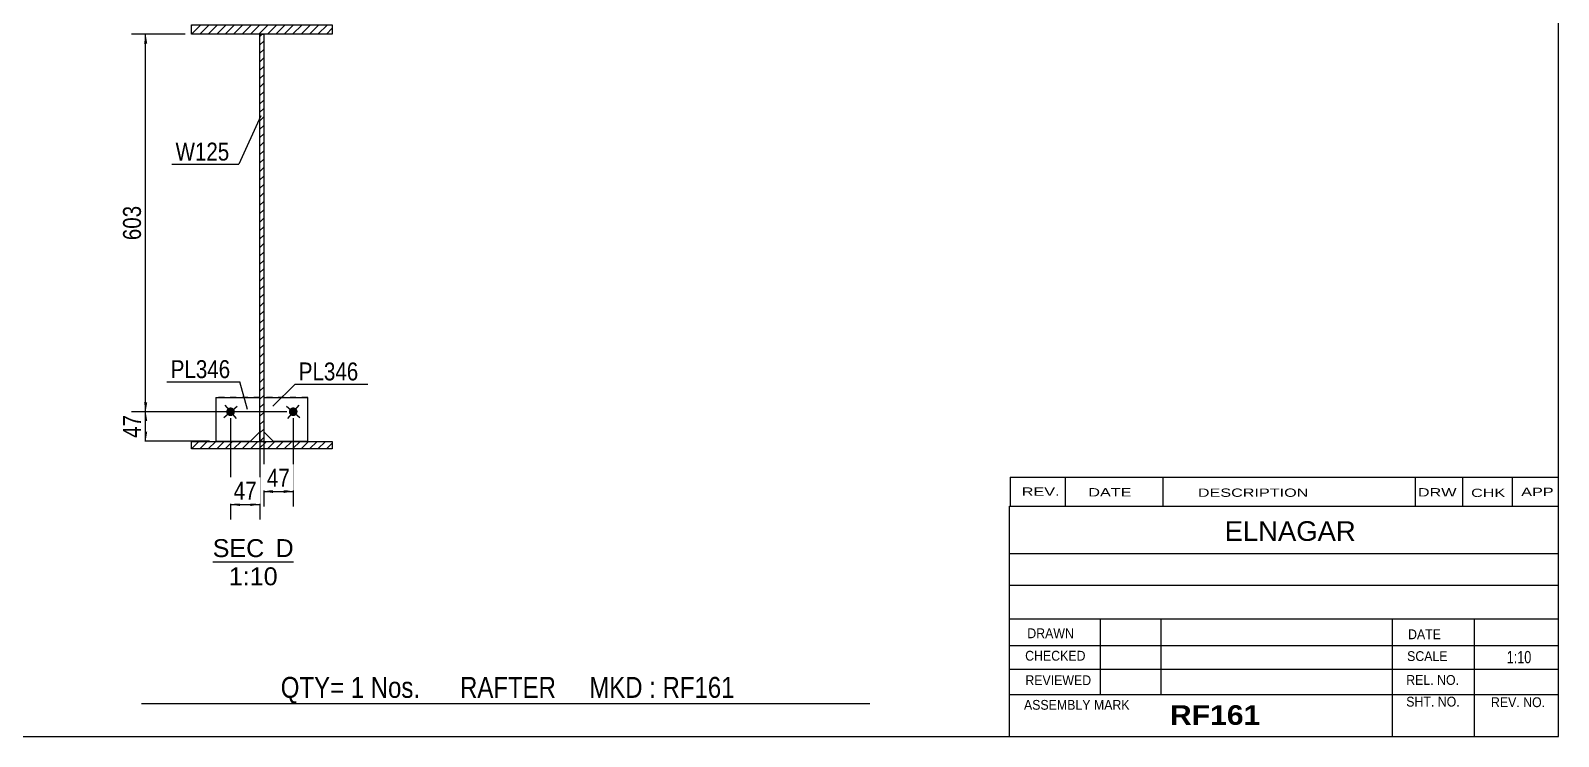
# Model space of a CAD drawing. Header units: millimetres. Extents: x -1023 to -620, y -190 to 87.
# Drawn here: x -864.1 to -620.3, y -190.2 to -77.6 of the extents above; entities that cross this region are included whole.
import ezdxf

# ---------------------------------------------------------------- set-up
doc = ezdxf.new("R2010")
doc.units = ezdxf.units.MM
doc.linetypes.add('DXK_LINE_DOT1', pattern=[1.8814, 0.9407, -0.9407])
doc.styles.add('Arial', font='ARIAL.TTF', dxfattribs={"height": 0.2})
doc.styles.add('Arial Bold', font='ARIALBD.TTF', dxfattribs={"height": 0.2})
doc.styles.add('Arial Narrow', font='ARIALN.TTF', dxfattribs={"height": 0.2})

# ---------------------------------------------------------------- blocks, each defined once
blk = doc.blocks.new('Unknown-624476640-1210')
at = {"color": 5, "linetype": 'Continuous'}
for p, q in [((-620.31, -190.24), (-620.31, 86.76)), ((-1020.31, -190.24), (-620.31, -190.24))]:
    blk.add_line(p, q, dxfattribs=at)
blk = doc.blocks.new('Unknown-624476640-12 - 1257')
at = {"color": 1, "linetype": 'Continuous'}
blk.add_line((-835.06, -162.36), (-822.15, -162.36), dxfattribs=at)
at = {"color": 0, "linetype": 'Continuous'}
for points in [[(-826.84, -161.61), (-826.84, -158.61), (-835.06, -158.61), (-835.06, -161.61)], [(-822.15, -161.61), (-822.15, -158.61), (-825.04, -158.61), (-825.04, -161.61)], [(-824.71, -166.11), (-824.71, -163.11), (-832.49, -163.11), (-832.49, -166.11)]]:
    blk.add_wipeout(points, dxfattribs=at)
at = {"color": 136, "linetype": 'Continuous', "style": 'Arial'}
for s, height, p in [('SEC', 2.865, (-835.06, -161.61)), ('D', 2.87, (-825.04, -161.61)), ('1:10', 2.865, (-832.49, -166.11))]:
    blk.add_text(s, height=height, dxfattribs=at).set_placement(p)
blk = doc.blocks.new('Bolt-624476640-1274 - 1257')
at = {"linetype": 'Continuous'}
blk.add_hatch(color=3, dxfattribs=at).paths.add_polyline_path([(-821.68, -138.86, -1), (-822.75, -137.96, -1)])
at = {"color": 3, "linetype": 'Continuous'}
for p, q in [((-823.29, -137.51), (-821.15, -139.32)), ((-821.32, -137.34), (-823.12, -139.48))]:
    blk.add_line(p, q, dxfattribs=at)
blk = doc.blocks.new('Bolt-624476640-1275 - 1257')
at = {"linetype": 'Continuous'}
blk.add_hatch(color=3, dxfattribs=at).paths.add_polyline_path([(-831.68, -137.96, -1), (-832.75, -138.86, -1)])
at = {"color": 3, "linetype": 'Continuous'}
for p, q in [((-833.29, -139.32), (-831.15, -137.51)), ((-833.12, -137.34), (-831.32, -139.48))]:
    blk.add_line(p, q, dxfattribs=at)
blk = doc.blocks.new('Part-624476640-1315 - 1257')
at = {"color": 2, "linetype": 'Continuous'}
for p, q in [((-834.55, -136.11), (-827.55, -136.11)), ((-834.55, -136.11), (-834.55, -143.11)), ((-827.55, -141.61), (-827.55, -136.11)), ((-834.55, -143.11), (-829.05, -143.11)), ((-829.05, -143.11), (-827.55, -141.61))]:
    blk.add_line(p, q, dxfattribs=at)
at = {"color": 7, "linetype": 'DXK_LINE_DOT1'}
for p, q in [((-827.55, -136.11), (-834.55, -136.11)), ((-834.55, -143.11), (-829.05, -143.11))]:
    blk.add_line(p, q, dxfattribs=at)
blk = doc.blocks.new('Part-624476640-1320 - 1257')
at = {"color": 2, "linetype": 'Continuous'}
for p, q in [((-826.89, -136.11), (-819.89, -136.11)), ((-826.89, -136.11), (-826.89, -141.61)), ((-819.89, -143.11), (-819.89, -136.11)), ((-826.89, -141.61), (-825.39, -143.11)), ((-825.39, -143.11), (-819.89, -143.11))]:
    blk.add_line(p, q, dxfattribs=at)
at = {"color": 7, "linetype": 'DXK_LINE_DOT1'}
for p, q in [((-819.89, -136.11), (-826.89, -136.11)), ((-825.39, -143.11), (-819.89, -143.11))]:
    blk.add_line(p, q, dxfattribs=at)
blk = doc.blocks.new('Part-624476640-1364 - 1257')
at = {"linetype": 'Continuous'}
h = blk.add_hatch(dxfattribs=at)
h.set_pattern_fill('', scale=0.3, style=0, pattern_type=0)
h.set_pattern_definition([(45, (-838.4683, -144.3437), (-0.67352, 0.67352), [])])
h.paths.add_polyline_path([(-838.47, -143.14), (-838.47, -144.34), (-815.97, -144.34), (-815.97, -143.14)])
at = {"color": 2, "linetype": 'Continuous'}
for p, q in [((-838.47, -144.34), (-838.47, -143.14)), ((-838.47, -143.14), (-815.97, -143.14)), ((-815.97, -143.14), (-815.97, -144.34)), ((-815.97, -144.34), (-838.47, -144.34))]:
    blk.add_line(p, q, dxfattribs=at)
blk = doc.blocks.new('Part-624476640-1387 - 1257')
at = {"linetype": 'Continuous'}
h = blk.add_hatch(dxfattribs=at)
h.set_pattern_fill('', scale=0.3, style=0, pattern_type=0)
h.set_pattern_definition([(45, (-827.5183, -143.1437), (-0.673519, 0.673519), [])])
h.paths.add_polyline_path([(-827.52, -78.14), (-827.52, -143.14), (-826.92, -143.14), (-826.92, -78.14)])
at = {"color": 2, "linetype": 'Continuous'}
for p, q in [((-827.52, -143.14), (-827.52, -78.14)), ((-827.52, -78.14), (-826.92, -78.14)), ((-826.92, -78.14), (-826.92, -143.14)), ((-826.92, -143.14), (-827.52, -143.14))]:
    blk.add_line(p, q, dxfattribs=at)
blk = doc.blocks.new('Part-624476640-1410 - 1257')
at = {"linetype": 'Continuous'}
h = blk.add_hatch(dxfattribs=at)
h.set_pattern_fill('', scale=0.3, style=0, pattern_type=0)
h.set_pattern_definition([(45, (-838.4683, -78.1431), (-0.67352, 0.67352), [])])
h.paths.add_polyline_path([(-838.47, -76.64), (-838.47, -78.14), (-815.97, -78.14), (-815.97, -76.64)])
at = {"color": 2, "linetype": 'Continuous'}
for p, q in [((-838.47, -78.14), (-838.47, -76.64)), ((-838.47, -76.64), (-815.97, -76.64)), ((-815.97, -76.64), (-815.97, -78.14)), ((-815.97, -78.14), (-838.47, -78.14))]:
    blk.add_line(p, q, dxfattribs=at)
blk = doc.blocks.new('StraightDimension-624476640-1440 - 1257')
at = {"linetype": 'Continuous'}
for points in [[(-846.01, -139.91), (-845.76, -138.41), (-845.51, -139.91)], [(-845.51, -141.61), (-845.76, -143.11), (-846.01, -141.61)]]:
    blk.add_hatch(color=7, dxfattribs=at).paths.add_polyline_path(points)
at = {"color": 7, "linetype": 'Continuous'}
for p, q in [((-823.22, -138.41), (-848.01, -138.41)), ((-845.76, -143.11), (-845.76, -138.41)), ((-835.55, -143.11), (-848.01, -143.11))]:
    blk.add_line(p, q, dxfattribs=at)
at = {"color": 0}
blk.add_wipeout([(-845.91, -138.34), (-850.11, -138.34), (-850.11, -143.19), (-845.91, -143.19)], dxfattribs=at)
at = {"color": 3, "style": 'Arial Narrow'}
blk.add_text('47', height=2.863, rotation=90.0002, dxfattribs=at).set_placement((-846.51, -142.59))
blk = doc.blocks.new('StraightDimension-624476640-1416 - 1257')
at = {"linetype": 'Continuous'}
for points in [[(-846.01, -79.64), (-845.76, -78.14), (-845.51, -79.64)], [(-845.51, -136.91), (-845.76, -138.41), (-846.01, -136.91)]]:
    blk.add_hatch(color=7, dxfattribs=at).paths.add_polyline_path(points)
at = {"color": 7, "linetype": 'Continuous'}
for p, q in [((-839.47, -78.14), (-848.01, -78.14)), ((-845.76, -138.41), (-845.76, -78.14)), ((-823.22, -138.41), (-848.01, -138.41))]:
    blk.add_line(p, q, dxfattribs=at)
at = {"color": 0}
blk.add_wipeout([(-845.91, -104.94), (-850.11, -104.94), (-850.11, -111.62), (-845.91, -111.62)], dxfattribs=at)
at = {"color": 3, "style": 'Arial Narrow'}
blk.add_text('603', height=2.863, rotation=90.0002, dxfattribs=at).set_placement((-846.51, -111.02))
blk = doc.blocks.new('StraightDimension-624476640-1496 - 1257')
at = {"linetype": 'Continuous'}
for points in [[(-825.42, -151.38), (-826.92, -151.13), (-825.42, -150.88)], [(-823.72, -150.88), (-822.22, -151.13), (-823.72, -151.38)]]:
    blk.add_hatch(color=7, dxfattribs=at).paths.add_polyline_path(points)
at = {"color": 7, "linetype": 'Continuous'}
for p, q in [((-826.92, -140.38), (-826.92, -153.53)), ((-822.22, -139.41), (-822.22, -153.53)), ((-826.92, -151.13), (-822.22, -151.13))]:
    blk.add_line(p, q, dxfattribs=at)
at = {"color": 0}
blk.add_wipeout([(-822.14, -150.98), (-822.14, -146.78), (-827, -146.78), (-827, -150.98)], dxfattribs=at)
at = {"color": 3, "style": 'Arial Narrow'}
blk.add_text('47', height=2.863, dxfattribs=at).set_placement((-826.4, -150.38))
blk = doc.blocks.new('StraightDimension-624476640-1513 - 1257')
at = {"linetype": 'Continuous'}
for points in [[(-830.72, -153.46), (-832.22, -153.21), (-830.72, -152.96)], [(-829.05, -152.96), (-827.55, -153.21), (-829.05, -153.46)]]:
    blk.add_hatch(color=7, dxfattribs=at).paths.add_polyline_path(points)
at = {"color": 7, "linetype": 'Continuous'}
for p, q in [((-832.22, -139.41), (-832.22, -155.61)), ((-827.55, -140.61), (-827.55, -155.61)), ((-832.22, -153.21), (-827.55, -153.21))]:
    blk.add_line(p, q, dxfattribs=at)
at = {"color": 0}
blk.add_wipeout([(-827.46, -153.06), (-827.46, -148.86), (-832.31, -148.86), (-832.31, -153.06)], dxfattribs=at)
at = {"color": 3, "style": 'Arial Narrow'}
blk.add_text('47', height=2.863, dxfattribs=at).set_placement((-831.71, -152.46))
blk = doc.blocks.new('CBS_CALLOFF-624476640-7708')
at = {"color": 7, "linetype": 'Continuous'}
blk.add_line((-846.43, -184.97), (-730.2, -184.99), dxfattribs=at)
at = {"color": 3, "linetype": 'Continuous', "style": 'Arial Narrow'}
blk.add_text('QTY= 1 Nos.      RAFTER     MKD : RF161', height=3.3405, dxfattribs=at).set_placement((-824.2, -184.08))
blk = doc.blocks.new('CBS_NAME_BLOG-624476640-7709')
at = {"color": 7, "linetype": 'Continuous'}
for p, q in [((-707.9, -153.49), (-620.38, -153.49)), ((-707.9, -190.2), (-707.9, -153.49)), ((-707.9, -161.03), (-620.38, -161.03)), ((-707.83, -166.08), (-620.31, -166.08)), ((-707.9, -171.46), (-620.38, -171.46)), ((-693.38, -183.56), (-693.38, -171.46)), ((-683.69, -183.54), (-683.69, -171.47)), ((-646.78, -190.2), (-646.78, -171.47)), ((-633.73, -190.2), (-633.73, -171.46)), ((-707.89, -175.75), (-620.31, -175.74)), ((-707.9, -179.5), (-620.38, -179.5)), ((-707.9, -183.54), (-620.38, -183.54)), ((-707.9, -190.24), (-620.31, -190.24))]:
    blk.add_line(p, q, dxfattribs=at)
at = {"color": 3, "linetype": 'Continuous', "style": 'Arial'}
blk.add_text('ELNAGAR', height=3.133, dxfattribs=at).set_placement((-673.58, -159.02))
at = {"color": 3, "linetype": 'Continuous'}
for s, height, style, width, p in [('DRAWN', 1.566, 'Arial', 0.9, (-705.07, -174.56)), ('DATE', 1.566, 'Arial', 0.9, (-644.31, -174.72)), ('CHECKED', 1.566, 'Arial', 0.9, (-705.41, -178.14)), ('SCALE', 1.566, 'Arial', 0.9, (-644.46, -178.2)), ('1:10', 1.957, 'Arial Narrow', 0.9, (-628.57, -178.56)), ('REL. NO.', 1.566, 'Arial', 0.9, (-644.6, -182.01)), ('REVIEWED', 1.566, 'Arial', 0.9, (-705.38, -182.05)), ('ASSEMBLY MARK', 1.5663, 'Arial', 0.9, (-705.6, -185.98)), ('RF161', 3.131, 'Arial Bold', 1.1, (-682.32, -188.39)), ('SHT. NO.', 1.566, 'Arial', 0.9, (-644.6, -185.47)), ('REV. NO.', 1.566, 'Arial', 0.9, (-631.08, -185.56))]:
    blk.add_text(s, height=height, dxfattribs=dict(at, style=style, width=width)).set_placement(p)
blk = doc.blocks.new('CBS_REVISION-624476640-7710')
at = {"color": 7, "linetype": 'Continuous'}
for p, q in [((-707.82, -148.86), (-620.32, -148.86)), ((-707.82, -148.86), (-707.82, -153.49)), ((-699.02, -148.86), (-699.02, -153.49)), ((-683.43, -148.86), (-683.43, -153.43)), ((-643.17, -148.86), (-643.17, -153.49)), ((-635.63, -148.86), (-635.63, -153.49)), ((-627.68, -148.86), (-627.68, -153.49)), ((-707.82, -153.49), (-620.32, -153.49))]:
    blk.add_line(p, q, dxfattribs=at)
at = {"color": 7, "style": 'Arial Narrow', "width": 1.7}
for s, height, p in [('REV.', 1.326, (-705.95, -151.82)), ('DATE', 1.326, (-695.33, -151.93)), ('DESCRIPTION', 1.3257, (-677.85, -151.99)), ('DRW', 1.326, (-642.74, -151.93)), ('CHK', 1.326, (-634.25, -152.02)), ('APP', 1.326, (-626.25, -151.86))]:
    blk.add_text(s, height=height, dxfattribs=at).set_placement(p)
blk = doc.blocks.new('Mark-624476640-1316 - 1257')
at = {"color": 0}
blk.add_wipeout([(-811.82, -133.41), (-811.82, -130.41), (-821.32, -130.41), (-821.32, -133.41)], dxfattribs=at)
blk.add_wipeout([(-811.82, -133.41), (-811.82, -130.41), (-821.32, -130.41), (-821.32, -133.41)], dxfattribs=at)
at = {"color": 7, "linetype": 'Continuous'}
for p, q in [((-825.46, -137.54), (-821.92, -134.01)), ((-821.92, -134.01), (-810.32, -134.01))]:
    blk.add_line(p, q, dxfattribs=at)
at = {"color": 3, "style": 'Arial Narrow'}
blk.add_text('PL346', height=2.863, dxfattribs=at).set_placement((-821.32, -133.41))
blk = doc.blocks.new('Mark-624476640-1310 - 1257')
at = {"color": 7, "linetype": 'Continuous'}
blk.add_line((-829.49, -138.06), (-830.75, -133.64), dxfattribs=at)
at = {"color": 0}
blk.add_wipeout([(-832.25, -133.04), (-832.25, -130.04), (-841.76, -130.04), (-841.76, -133.04)], dxfattribs=at)
blk.add_wipeout([(-832.25, -133.04), (-832.25, -130.04), (-841.76, -130.04), (-841.76, -133.04)], dxfattribs=at)
at = {"color": 7, "linetype": 'Continuous'}
blk.add_line((-842.36, -133.64), (-830.75, -133.64), dxfattribs=at)
at = {"color": 3, "style": 'Arial Narrow'}
blk.add_text('PL346', height=2.863, dxfattribs=at).set_placement((-841.76, -133.04))
blk = doc.blocks.new('Mark-624476640-1383 - 1257')
at = {"color": 7, "linetype": 'Continuous'}
blk.add_line((-827.37, -91.17), (-830.9, -98.91), dxfattribs=at)
at = {"color": 0}
blk.add_wipeout([(-832.4, -98.31), (-832.4, -95.31), (-840.99, -95.31), (-840.99, -98.31)], dxfattribs=at)
blk.add_wipeout([(-832.4, -98.31), (-832.4, -95.31), (-840.99, -95.31), (-840.99, -98.31)], dxfattribs=at)
at = {"color": 7, "linetype": 'Continuous'}
blk.add_line((-841.59, -98.91), (-830.9, -98.91), dxfattribs=at)
at = {"color": 3, "style": 'Arial Narrow'}
blk.add_text('W125', height=2.863, dxfattribs=at).set_placement((-840.99, -98.31))

msp = doc.modelspace()

# ---------------------------------------------------------------- block references
for name in ['Unknown-624476640-1210', 'Part-624476640-1410 - 1257', 'Part-624476640-1387 - 1257', 'Part-624476640-1315 - 1257', 'Part-624476640-1320 - 1257', 'Bolt-624476640-1275 - 1257', 'Bolt-624476640-1274 - 1257', 'Part-624476640-1364 - 1257', 'CBS_REVISION-624476640-7710', 'CBS_NAME_BLOG-624476640-7709', 'CBS_CALLOFF-624476640-7708']:
    msp.add_blockref(name, (0, 0))

# ---------------------------------------------------------------- next in the draw order: block references
for name in ['StraightDimension-624476640-1440 - 1257', 'Unknown-624476640-12 - 1257']:
    msp.add_blockref(name, (0, 0))

# ---------------------------------------------------------------- next in the draw order: block references
msp.add_blockref('StraightDimension-624476640-1416 - 1257', (0, 0))

# ---------------------------------------------------------------- next in the draw order: block references
for name in ['Mark-624476640-1383 - 1257', 'Mark-624476640-1310 - 1257', 'Mark-624476640-1316 - 1257', 'StraightDimension-624476640-1496 - 1257']:
    msp.add_blockref(name, (0, 0))

# ---------------------------------------------------------------- next in the draw order: block references
msp.add_blockref('StraightDimension-624476640-1513 - 1257', (0, 0))

doc.saveas('drawing.dxf')
